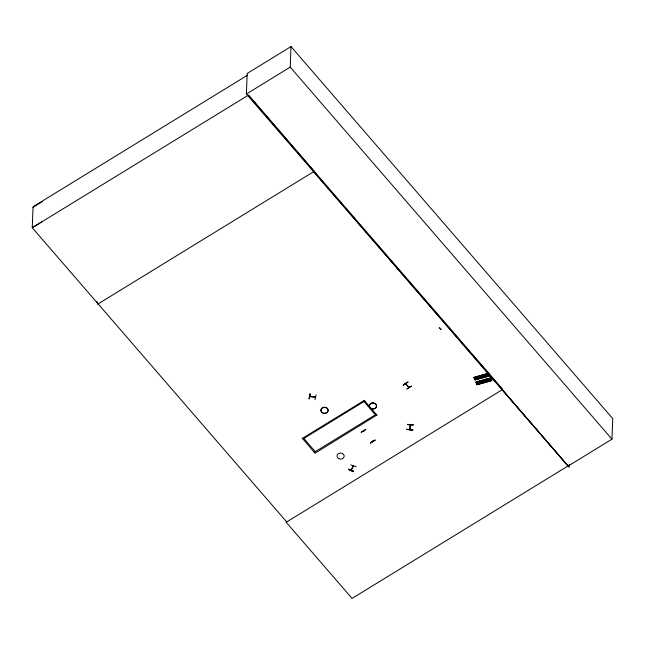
<?xml version="1.0" encoding="UTF-8"?>
<svg xmlns="http://www.w3.org/2000/svg" width="645" height="645" viewBox="0 0 645 645"><rect width="100%" height="100%" fill="white"/><g stroke="black" fill="none" stroke-linecap="round" stroke-linejoin="round"><path stroke-width="0.97" d="M246.398 94.017L247.188 73.457L291 46.585L612.75 418.605L611.96 439.164L568.148 466.037L246.398 94.017L290.21 67.136L291 46.585M376.954 414.985L315.018 453.225L302.271 438.213M302.932 438.987L364.86 401.005M303.835 438.431L315.268 451.645M309.205 398.739L310.035 394.047M309.673 396.119L310.14 396.683L310.197 396.143M310.084 393.926L309.14 398.884L310.052 393.926M310.148 396.385L310.301 396.296M314.808 396.828L315.316 397.401L315.268 396.844M314.776 397.32L314.873 396.788M315.228 397.086L309.632 396.586M314.365 452.201L376.285 414.219M348.373 469.31C357.79 471.842 352.533 472.785 348.397 469.125M350.767 464.876L356.161 466.698M350.936 469.882L350.928 470.294L353.307 465.875M351.364 469.625L351.178 469.552M353.476 465.69L353.258 466.44L353.049 465.956M353.218 465.65L353.041 466.367M353.323 465.577L353.226 466.44L353.5 465.65M353.516 471.616L353.654 471.197M361.176 432.303L365.925 429.409L361.273 432.247M363.957 401.553L375.382 414.767M376.946 415.243L364.191 400.231M363.885 430.804L363.667 431.279L363.522 430.747M363.699 431.271L363.772 430.658L363.498 431.118M370.464 442.889L375.108 440.027L370.448 442.857M372.697 441.059L372.479 441.47M372.875 441.196L372.762 441.051M403.319 385.041L407.971 382.034L403.302 384.855M405.842 383.348L405.915 384.122L405.616 383.42M405.745 383.275L405.866 383.751M406.931 429.328C424.942 430.973 394.409 428.659 412.679 429.828M406.931 429.28L412.671 429.981M408.946 387.314L408.64 386.96M407.487 424.595L413.26 424.862L407.519 424.329M408.89 386.871L408.89 387.645L405.6 383.743M409.124 387.145L409.107 387.452M411.429 386.234C404.415 389.725 405.786 390.362 411.397 386.033M409.76 429.167L409.696 429.707L410.188 424.95M409.97 428.941L409.897 429.723L410.47 424.942M410.196 424.652L410.196 425.394L410.486 424.676M410.196 425.394L410.268 424.555M410.47 424.571L410.438 425.313M413.243 424.942L407.495 424.426M568.148 466.037L313.704 171.659M569.245 464.408L569.132 467.319L502.286 389.701M316.074 394.901L315.002 399.69M353.468 466.053L351.138 470.326L351.396 469.939M409.107 387.5L405.769 383.622M439.253 327.942L440.011 328.095L439.269 328.015M441.043 329.313C439.576 328.361 441.535 330.377 440.737 328.95M309.737 396.417L315.316 397.159M33.032 207.351L42.385 201.53M41.602 221.912L32.25 227.733L286.703 521.942L286.195 522.256L502.794 389.395L248.341 95.186L32.25 227.733L33.056 206.755L247.43 75.255M97.613 304.206L314.212 171.344L248.519 95.073M302.255 438.471L364.183 400.489M286.654 521.886L286.146 522.2L352.065 598.415L568.156 465.867M370.464 443.018L375.116 440.188M407.995 382.042L403.286 384.976M488.805 373.326L474.043 377.51M488.854 373.519L474.083 377.688L488.926 373.689M488.991 373.778L474.228 377.962L473.954 377.365L488.733 373.221M474.285 378.18L488.983 373.689L474.285 378.188M474.728 379.3L489.547 375.108L489.805 375.858L475.034 380.05L474.704 379.236L489.555 375.188L474.962 379.784L474.035 377.43M474.857 379.599L489.724 375.592L474.905 379.728M490.7 377.857L475.946 382.066L476.276 382.864L491.038 378.671L490.7 377.857L491.788 380.534L477.01 384.71L491.788 380.534M490.789 378.002L475.962 382.106L477.026 384.726M476.083 382.404L490.829 378.172M476.212 382.638L490.966 378.365M476.139 382.541L490.958 378.405M491.022 378.647L476.268 382.856M476.695 383.928L491.522 379.824L476.776 384.057M491.603 380.082L476.832 384.275M476.76 384.009L491.651 380.219M348.373 469.286L353.645 471.366M491.538 379.865L491.708 380.268M476.889 384.412L491.643 380.187M290.21 67.136L611.96 439.164M96.677 301.28L98.121 303.892M487.289 373.665L488.233 375.987M489.273 378.341L490.224 380.663M488.273 378.631L489.224 380.945M486.282 373.955L487.233 376.269M484.79 374.374L485.733 376.688M486.773 379.05L487.725 381.372M485.443 379.437L486.394 381.751M483.46 374.761L484.411 377.075M481.96 375.18L482.912 377.494M483.944 379.857L484.895 382.179M477.518 381.679L478.469 383.993M475.534 377.003L476.478 379.316M338.367 458.442A3.58 3.023 2.2 0 0 344.132 456.587A3.58 3.023 2.2 0 0 339.286 453.274A3.58 3.023 2.2 0 0 338.367 458.442M322.29 412.744A3.596 3.04 2.2 0 0 328.087 410.889A3.596 3.04 2.2 0 0 323.218 407.551A3.596 3.04 2.2 0 0 322.29 412.744M322.307 412.606A3.58 3.023 2.2 0 0 328.079 410.752A3.58 3.023 2.2 0 0 323.234 407.43A3.58 3.023 2.2 0 0 322.307 412.606M370.706 408.358A3.596 3.04 2.2 0 0 376.495 406.495A3.596 3.04 2.2 0 0 371.633 403.165A3.596 3.04 2.2 0 0 370.706 408.358M370.722 408.221A3.58 3.023 2.2 0 0 376.486 406.366A3.58 3.023 2.2 0 0 371.641 403.052A3.58 3.023 2.2 0 0 370.722 408.221"/></g></svg>
